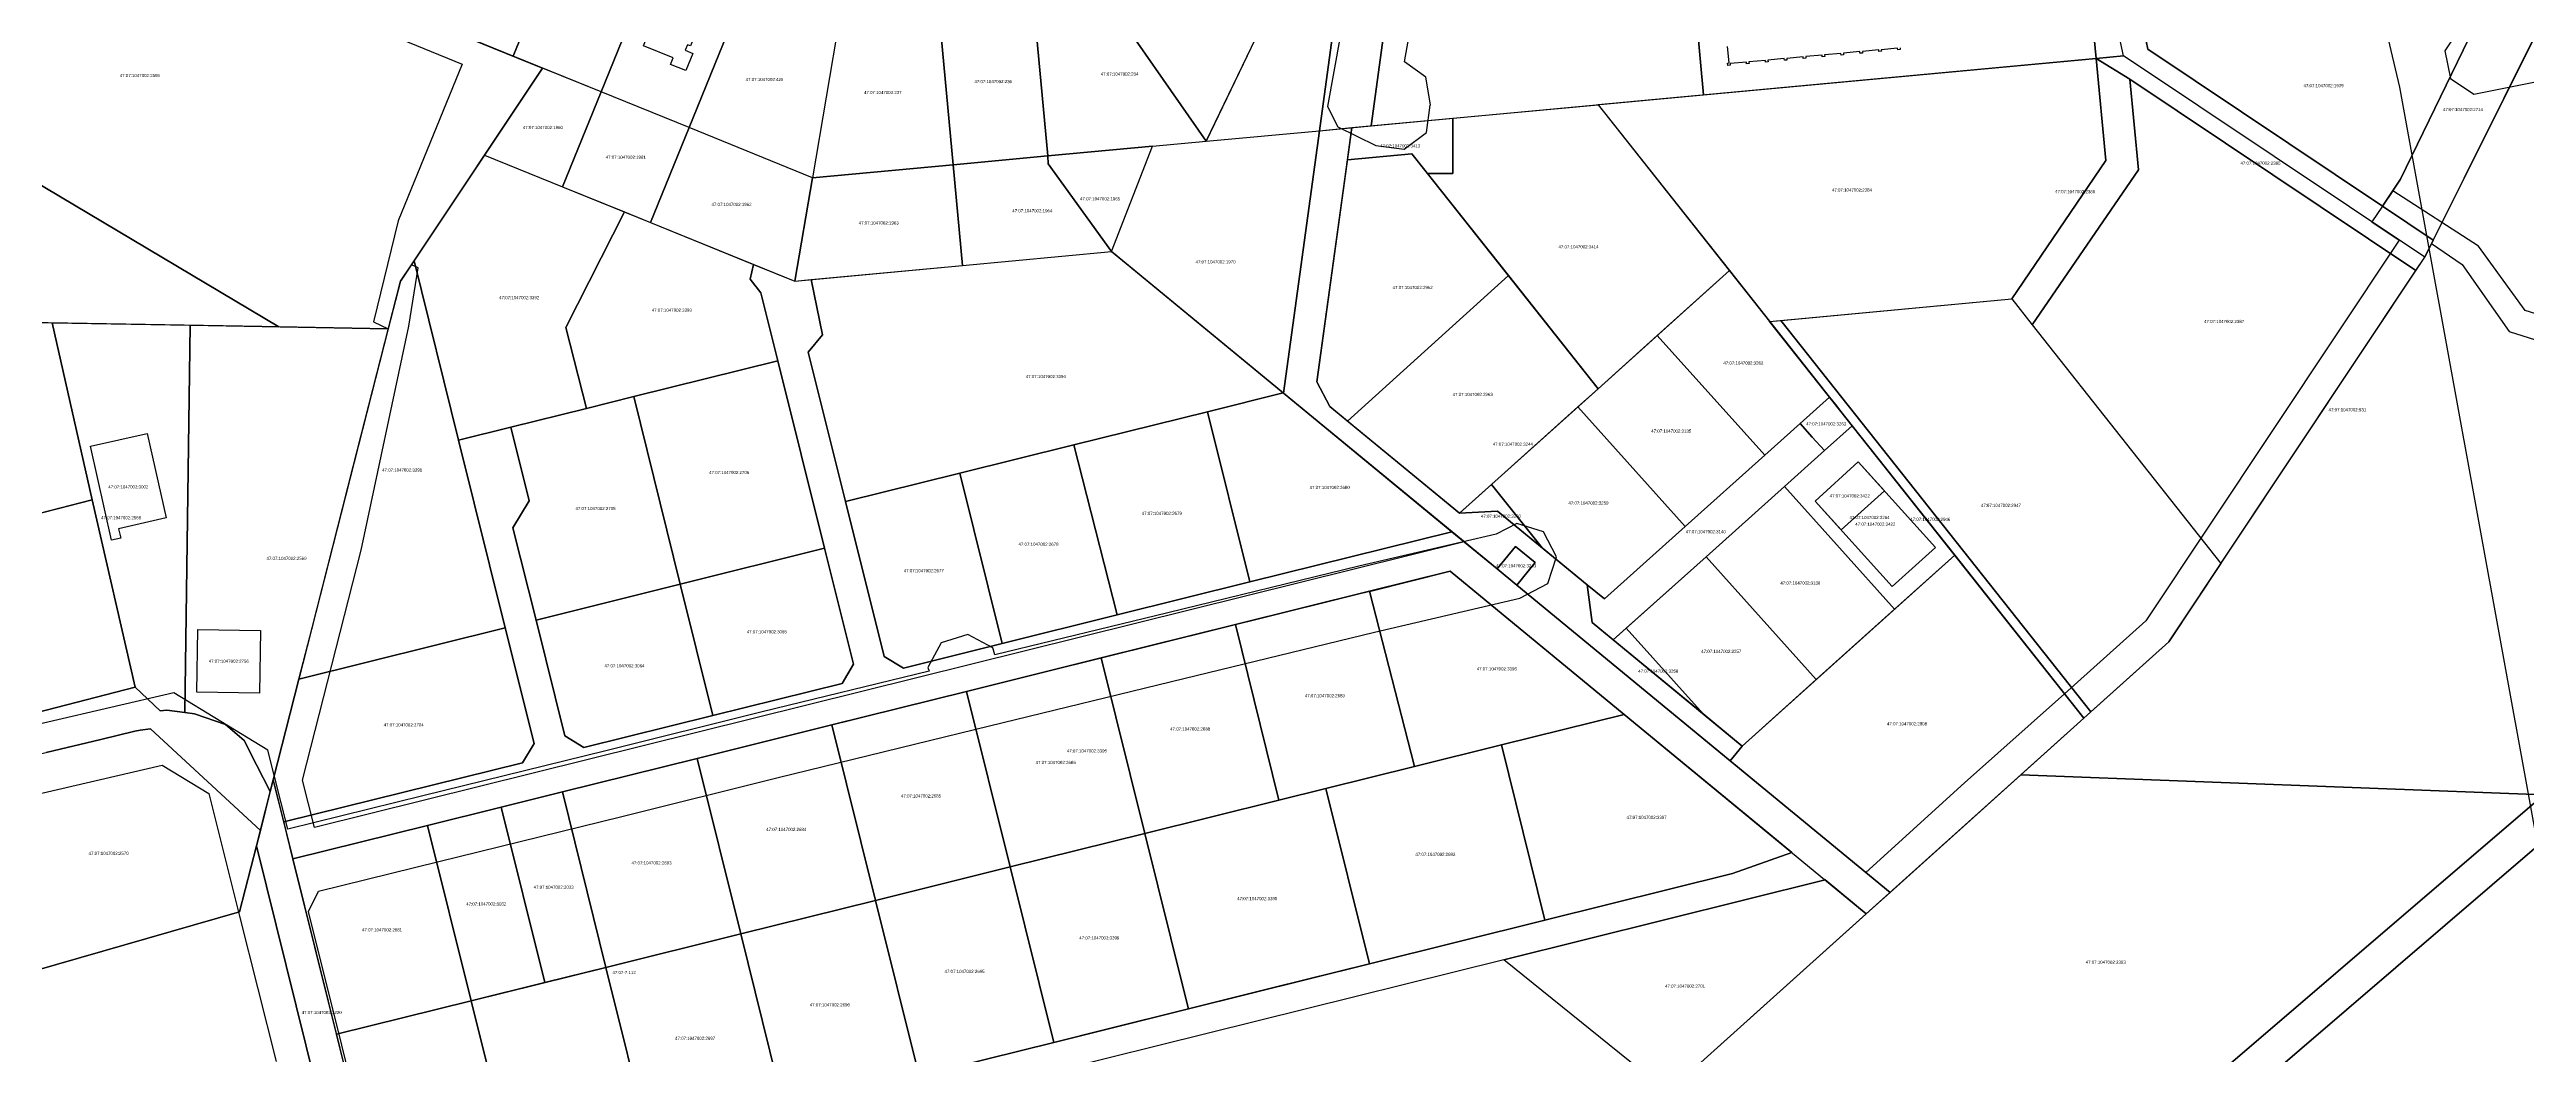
# Model space of a CAD drawing. Extents: x 896 to 2274771, y 652 to 548028.
# Drawn here: x 2233410 to 2234193, y 433694 to 434012 of the extents above; entities that cross this region are included whole.
import ezdxf
from ezdxf.enums import TextEntityAlignment as Align

# ---------------------------------------------------------------- set-up
doc = ezdxf.new("R2010")
doc.units = 0
doc.header["$MEASUREMENT"] = 0
for name, color, linetype in [('D', 1, 'CONTINUOUS'), ('LABELS', 254, 'CONTINUOUS'), ('P', 94, 'CONTINUOUS'), ('Z', 30, 'CONTINUOUS')]:
    doc.layers.add(name, color=color, linetype=linetype)

msp = doc.modelspace()

# ---------------------------------------------------------------- linework, layer by layer
at = {"layer": 'D', "linetype": 'Continuous'}
for points in [[(2233613.96, 434018.74), (2233613.48, 434017.54), (2233614.4, 434017.16), (2233612.7, 434012.99), (2233611.78, 434013.37), (2233611.06, 434011.62), (2233613.47, 434010.64), (2233611.24, 434005.18), (2233606.34, 434007.17), (2233607.17, 434009.21), (2233597.79, 434013.03), (2233602.09, 434023.58), (2233606.83, 434021.65), (2233607.59, 434023.5), (2233610.18, 434022.44), (2233609.43, 434020.59)], [(2233440.88, 433890.46), (2233446.9, 433863.75), (2233431.83, 433860.36), (2233432.52, 433857.33), (2233429.65, 433856.69), (2233422.95, 433886.42)], [(2233981.96, 433881.49), (2234006.41, 433854.38), (2233992.68, 433842.08), (2233968.29, 433869.1)], [(2233981.96, 433881.49), (2233990.23, 433872.32), (2233976.54, 433859.96), (2233968.29, 433869.1)], [(2233456.95, 433828.53), (2233476.78, 433828.21), (2233476.46, 433808.38), (2233456.63, 433808.7)]]:
    msp.add_lwpolyline(points, close=True, dxfattribs=at)
msp.add_lwpolyline([(2233995.21, 434012.36), (2233995.26, 434011.84), (2233994.46, 434011.77), (2233994.41, 434012.29), (2233989.23, 434011.81), (2233989.28, 434011.29), (2233988.49, 434011.21), (2233988.44, 434011.74), (2233983.26, 434011.26), (2233983.31, 434010.73), (2233982.51, 434010.66), (2233982.47, 434011.18), (2233977.28, 434010.7), (2233977.34, 434010.18), (2233976.54, 434010.11), (2233976.49, 434010.63), (2233971.31, 434010.15), (2233971.36, 434009.63), (2233970.56, 434009.55), (2233970.52, 434010.08), (2233965.34, 434009.6), (2233965.39, 434009.08), (2233964.59, 434009), (2233964.54, 434009.52), (2233959.36, 434009.05), (2233959.41, 434008.52), (2233958.62, 434008.45), (2233958.58, 434008.97), (2233953.39, 434008.49), (2233953.44, 434007.97), (2233952.64, 434007.9), (2233952.59, 434008.42), (2233947.41, 434007.94), (2233947.46, 434007.42), (2233946.67, 434007.34), (2233946.62, 434007.87), (2233941.44, 434007.39), (2233941.49, 434006.86), (2233940.69, 434006.79), (2233940.62, 434007.59), (2233941.14, 434007.63), (2233940.66, 434012.81)], dxfattribs=at)
at = {"layer": 'P', "linetype": 'Continuous'}
for points in [[(2234027.15, 434189.99), (2234042.8, 434193.35), (2234044.46, 434185.71), (2234044.07, 434149.53), (2234060.43, 434073.15), (2234073, 434014.53), (2234073.51, 434011.96), (2234147.74, 433962.32), (2234163.79, 433951.59), (2234161.09, 433946.18), (2234065.8, 434009.83)], [(2233827.93, 433987.72), (2233839.01, 434068.92), (2233922.37, 434113.91), (2234023.58, 434168.55), (2234045.58, 434066.05), (2234048.52, 434052.31), (2234053.52, 434047.24), (2234057.19, 434009.03), (2234065.8, 434009.83), (2234027.42, 434188.8), (2233824.25, 434079.13), (2233811.58, 433986.2)], [(2233827.93, 433987.72), (2233932.98, 433997.49), (2233927.73, 434055.09), (2233922.37, 434113.91), (2233839.01, 434068.92)], [(2233374.69, 434083.66), (2233423.7, 434063.74), (2233565.94, 434005.97), (2233520.98, 433938.57), (2233517.15, 433923.6), (2233482.48, 433924.2), (2233311.22, 434026.11)], [(2233775.77, 433982.87), (2233811.58, 433986.2), (2233824.25, 434079.13), (2233821.21, 434077.49)], [(2233547.67, 434067.34), (2233575.46, 434056.05), (2233556.64, 434009.74), (2233528.86, 434021.03)], [(2234045.58, 434066.05), (2233927.73, 434055.09), (2233932.98, 433997.49), (2234057.19, 434009.03), (2234053.52, 434047.24), (2234048.52, 434052.31)], [(2233575.46, 434056.05), (2233603.26, 434044.77), (2233584.44, 433998.44), (2233556.64, 434009.74)], [(2233797.23, 434027.57), (2233752.14, 434049.21), (2233742.95, 434030.04), (2233775.77, 433982.87)], [(2233603.26, 434044.77), (2233631.05, 434033.48), (2233612.24, 433987.15), (2233584.44, 433998.44)], [(2233631.05, 434033.48), (2233659.97, 434022.33), (2233651.26, 433971.3), (2233612.24, 433987.15)], [(2234073, 434014.53), (2234185.19, 434038.58), (2234184.05, 434034.15), (2234153.47, 433970.88), (2234147.74, 433962.32), (2234073.51, 434011.96)], [(2234147.74, 433962.32), (2234153.47, 433970.88), (2234184.05, 434034.15), (2234198.6, 434021.37), (2234163.79, 433951.59)], [(2233309.17, 434024.26), (2233311.22, 434026.11), (2233482.48, 433924.2), (2233477.13, 433924.29), (2233372.69, 433926.06), (2233369.88, 433924.75), (2233337, 433944.23), (2233285.55, 433974.75)], [(2233695.75, 433975.44), (2233691.15, 434025.22), (2233659.96, 434022.33), (2233651.26, 433971.3)], [(2233725.67, 433978.21), (2233721.01, 434028), (2233691.15, 434025.22), (2233695.75, 433975.44)], [(2233775.77, 433982.87), (2233742.95, 434030.04), (2233721.01, 434028), (2233725.67, 433978.21), (2233758.77, 433981.3)], [(2234033.4, 433782.54), (2234053.3, 433800.43), (2234080.16, 433824.55), (2234161.1, 433946.19), (2234198.59, 434021.34), (2234229.01, 433839.45), (2234223.15, 433838.48), (2234225.65, 433823.24), (2234231.57, 433824.21), (2234239.86, 433774.61), (2234198.72, 433776.18)], [(2234057.19, 434009.02), (2234067.88, 434002.44), (2234158.33, 433942.03), (2234161.1, 433946.19), (2234065.82, 434009.83)], [(2233547.61, 433978.49), (2233572.22, 433968.49), (2233584.44, 433998.44), (2233565.94, 434005.96)], [(2233899.69, 433994.39), (2233953.94, 433925.9), (2234030.49, 433933.05), (2234060.25, 433976.73), (2234057.19, 434009.02)], [(2234057.19, 434009.02), (2234060.25, 433976.73), (2234030.49, 433933.05), (2234036.99, 433924.84), (2234070.56, 433973.87), (2234067.88, 434002.44)], [(2234067.88, 434002.44), (2234070.56, 433973.87), (2234036.99, 433924.84), (2234096.64, 433849.33), (2234158.33, 433942.03)], [(2233584.44, 433998.44), (2233572.22, 433968.49), (2233600.07, 433957.17), (2233612.24, 433987.15)], [(2233853.77, 433990.12), (2233899.69, 433994.39), (2233941.22, 433941.95), (2233899.68, 433904.6), (2233845.77, 433972.66), (2233853.77, 433972.66)], [(2233612.24, 433987.15), (2233600.07, 433957.17), (2233645.72, 433938.63), (2233651.27, 433971.29)], [(2233775.77, 433982.87), (2233811.64, 433986.2), (2233800.22, 433903.25), (2233745.83, 433948.02), (2233758.77, 433981.3)], [(2233811.64, 433986.2), (2233821.86, 433987.15), (2233810.78, 433906.77), (2233814.87, 433898.97), (2233855.89, 433865.23), (2233867.87, 433865.94), (2233896.25, 433842.61), (2233897.87, 433830.72), (2233945.27, 433791.64), (2233941.45, 433787.01), (2233873.95, 433842.56), (2233879.77, 433849.63), (2233873.58, 433854.7), (2233867.78, 433847.65), (2233800.22, 433903.25)], [(2233821.86, 433987.15), (2233853.77, 433990.12), (2233853.77, 433972.66), (2233845.77, 433972.66), (2233840.85, 433978.87), (2233820.45, 433976.98)], [(2233547.61, 433978.49), (2233572.22, 433968.49), (2233591.78, 433960.54), (2233573.27, 433924.02), (2233579.81, 433898.4), (2233555.88, 433892.45), (2233539.38, 433888.35), (2233525.29, 433945.03), (2233544.78, 433974.24)], [(2233695.75, 433975.43), (2233698.7, 433943.56), (2233745.83, 433948.02), (2233725.82, 433975.72), (2233725.67, 433978.21)], [(2233725.67, 433978.21), (2233725.82, 433975.72), (2233745.83, 433948.02), (2233758.77, 433981.3)], [(2233840.85, 433978.87), (2233871.32, 433940.4), (2233820.42, 433894.4), (2233814.87, 433898.97), (2233810.78, 433906.77), (2233820.45, 433976.98)], [(2233651.27, 433971.29), (2233645.72, 433938.63), (2233698.7, 433943.56), (2233695.75, 433975.43)], [(2233591.78, 433960.54), (2233600.07, 433957.17), (2233632.67, 433943.93), (2233631.58, 433939.22), (2233634.96, 433934.97), (2233640.33, 433913.45), (2233594.75, 433902.11), (2233579.81, 433898.4), (2233573.27, 433924.02)], [(2233649.95, 433916.22), (2233654.39, 433921.64), (2233650.86, 433939.11), (2233698.7, 433943.56), (2233745.83, 433948.02), (2233751.61, 433943.26), (2233790.57, 433911.19), (2233800.16, 433903.3), (2233776.16, 433897.33), (2233733.93, 433886.85), (2233697.84, 433877.89), (2233661.74, 433868.92)], [(2233488.88, 433812.78), (2233493.02, 433829), (2233506.05, 433880.06), (2233520.98, 433938.57), (2233524.43, 433943.74), (2233525.29, 433945.03), (2233539.38, 433888.35), (2233554.14, 433829)], [(2233855.89, 433865.23), (2233820.42, 433894.4), (2233871.32, 433940.4), (2233899.68, 433904.6)], [(2233941.22, 433941.95), (2233972.9, 433901.95), (2233963.58, 433893.59), (2233952.39, 433883.56), (2233918.37, 433921.4)], [(2234080.16, 433824.55), (2234055.54, 433802.44), (2233957.5, 433926.23), (2234030.49, 433933.05), (2234036.99, 433924.84), (2234096.64, 433849.33)], [(2233290.65, 433887.48), (2233372.69, 433926.06), (2233410.85, 433925.41), (2233423.47, 433869.51), (2233303.21, 433838.53)], [(2233410.85, 433925.41), (2233454.44, 433924.66), (2233452.76, 433802.27), (2233447.06, 433803.01), (2233444.98, 433802.75), (2233437.06, 433810.23), (2233423.47, 433869.51)], [(2233454.44, 433924.66), (2233517.15, 433923.6), (2233479.82, 433777.3), (2233475.47, 433785.75), (2233471.54, 433793.4), (2233465.61, 433798.49), (2233455.86, 433801.87), (2233452.76, 433802.27)], [(2233953.94, 433925.9), (2233957.5, 433926.23), (2234055.54, 433802.44), (2234053.3, 433800.43)], [(2233918.37, 433921.4), (2233952.39, 433883.56), (2233927.25, 433861.05), (2233893.27, 433898.84), (2233899.68, 433904.6)], [(2233594.75, 433902.11), (2233640.33, 433913.45), (2233655.1, 433854.22), (2233609.47, 433842.84)], [(2233555.88, 433892.45), (2233579.81, 433898.4), (2233594.75, 433902.11), (2233609.47, 433842.84), (2233563.85, 433831.41), (2233556.57, 433860.68), (2233561.67, 433869.16)], [(2233776.16, 433897.33), (2233800.16, 433903.3), (2233853.49, 433859.41), (2233789.54, 433843.52)], [(2233972.9, 433901.95), (2233974.78, 433899.58), (2233976.48, 433897.43), (2233980.06, 433892.91), (2233971.27, 433885.04), (2233967.42, 433889.3), (2233963.58, 433893.59)], [(2233733.93, 433886.85), (2233776.16, 433897.33), (2233789.54, 433843.52), (2233747.65, 433833.11)], [(2233893.27, 433898.84), (2233927.25, 433861.05), (2233901.68, 433838.15), (2233896.25, 433842.61), (2233882.06, 433854.28), (2233866.04, 433874.36)], [(2233963.58, 433893.59), (2233967.42, 433889.3), (2233971.27, 433885.04), (2233958.6, 433873.69), (2233933.84, 433851.51), (2233904.51, 433825.24), (2233897.87, 433830.72), (2233896.25, 433842.61), (2233901.68, 433838.15), (2233927.25, 433861.05), (2233952.39, 433883.56)], [(2233980.06, 433892.91), (2234012.46, 433852), (2233993.45, 433834.93), (2233958.6, 433873.69), (2233971.27, 433885.04)], [(2233697.84, 433877.89), (2233733.93, 433886.85), (2233747.65, 433833.11), (2233711.21, 433824.06)], [(2233661.74, 433868.92), (2233697.84, 433877.89), (2233711.21, 433824.06), (2233680.02, 433816.3), (2233673.96, 433819.94)], [(2233363.15, 433853.97), (2233423.47, 433869.51), (2233437.06, 433810.23), (2233377.91, 433795)], [(2233866.04, 433874.36), (2233882.06, 433854.28), (2233867.87, 433865.94), (2233855.89, 433865.23)], [(2233958.6, 433873.69), (2233993.45, 433834.93), (2233968.7, 433812.69), (2233933.84, 433851.51)], [(2233609.47, 433842.84), (2233655.1, 433854.22), (2233664.2, 433817.57), (2233660.61, 433811.47), (2233619.78, 433801.33)], [(2233867.78, 433847.65), (2233873.58, 433854.7), (2233879.77, 433849.63), (2233873.95, 433842.56)], [(2233827.42, 433840.56), (2233827.8, 433840.65), (2233852.95, 433846.9), (2233865.84, 433836.29), (2233907.9, 433801.67), (2233869.11, 433792.04), (2233841.59, 433785.21)], [(2233933.84, 433851.51), (2233968.7, 433812.69), (2233945.27, 433791.64), (2233932.97, 433801.78), (2233908.59, 433828.9)], [(2234012.46, 433852), (2234053.3, 433800.43), (2233992.03, 433745.38), (2233941.45, 433787.01), (2233945.27, 433791.64)], [(2233563.85, 433831.41), (2233609.47, 433842.84), (2233619.78, 433801.33), (2233578.99, 433791.2), (2233572.93, 433794.85)], [(2233785.01, 433830.02), (2233827.42, 433840.56), (2233841.59, 433785.21), (2233813.61, 433778.25), (2233798.78, 433774.57)], [(2233488.88, 433812.78), (2233554.14, 433829), (2233563.23, 433792.44), (2233559.58, 433786.39), (2233484.07, 433767.66), (2233480.77, 433780.98)], [(2233742.6, 433819.49), (2233785.01, 433830.02), (2233798.78, 433774.57), (2233756.37, 433764.03)], [(2233904.51, 433825.24), (2233908.59, 433828.9), (2233932.97, 433801.78)], [(2233699.99, 433808.9), (2233742.6, 433819.49), (2233756.37, 433764.03), (2233713.77, 433753.44)], [(2233657.39, 433798.32), (2233699.99, 433808.9), (2233713.77, 433753.44), (2233671.17, 433742.85)], [(2233614.79, 433787.73), (2233657.39, 433798.32), (2233671.17, 433742.85), (2233628.57, 433732.27)], [(2233869.11, 433792.04), (2233907.9, 433801.67), (2233960.96, 433758), (2233942.24, 433751.31), (2233882.88, 433736.56)], [(2233380.72, 433783.34), (2233408.98, 433789.59), (2233426.26, 433793.76), (2233437.03, 433796.31), (2233438.67, 433796.69), (2233441.95, 433797.1), (2233476.68, 433764.99), (2233475.44, 433760.11), (2233470.11, 433739.21), (2233397.53, 433718.36)], [(2233813.61, 433778.25), (2233841.59, 433785.21), (2233869.11, 433792.04), (2233882.88, 433736.56), (2233827.46, 433722.79)], [(2233572.18, 433777.15), (2233614.79, 433787.73), (2233628.57, 433732.27), (2233585.96, 433721.68)], [(2234033.4, 433782.54), (2234198.72, 433776.18), (2234067.9, 433664.07), (2233921.71, 433682.19)], [(2233475.44, 433760.11), (2233478.3, 433771.32), (2233480.77, 433780.98), (2233486.97, 433755.98), (2233516.71, 433636.31), (2233506.79, 433633.85)], [(2233552.87, 433772.35), (2233572.18, 433777.15), (2233585.96, 433721.68), (2233566.65, 433716.88)], [(2233756.37, 433764.03), (2233798.78, 433774.57), (2233813.61, 433778.25), (2233827.46, 433722.79), (2233796.3, 433715.05), (2233770.17, 433708.58), (2233768.72, 433714.39)], [(2233486.97, 433755.98), (2233529.58, 433766.56), (2233543.36, 433711.1), (2233500.75, 433700.51)], [(2233529.58, 433766.56), (2233552.87, 433772.35), (2233566.65, 433716.88), (2233543.36, 433711.1)], [(2233397.53, 433718.36), (2233470.11, 433739.21), (2233475.44, 433760.11), (2233506.79, 433633.85), (2233452.45, 433620.35), (2233384.42, 433660.51), (2233385.67, 433714.95)], [(2233713.77, 433753.44), (2233756.37, 433764.03), (2233768.72, 433714.39), (2233770.17, 433708.58), (2233743.94, 433702.04), (2233727.55, 433697.94)], [(2234105.88, 433682.13), (2234198.05, 433761.12), (2234208.6, 433764.79), (2234224.49, 433764.19), (2234231.48, 433758.04), (2234242.18, 433694.05), (2234238.85, 433683.96), (2234169.25, 433616.66), (2234135.02, 433652.03)], [(2233671.17, 433742.85), (2233713.77, 433753.44), (2233727.55, 433697.94), (2233684.96, 433687.36)], [(2233628.57, 433732.27), (2233671.17, 433742.85), (2233684.96, 433687.36), (2233642.35, 433676.8)], [(2233971.51, 433749.31), (2233984.51, 433738.61), (2233921.71, 433682.19), (2233869.87, 433724.06)], [(2233585.96, 433721.68), (2233628.57, 433732.27), (2233642.35, 433676.8), (2233599.75, 433666.21)], [(2233543.36, 433711.1), (2233585.96, 433721.68), (2233599.75, 433666.21), (2233557.14, 433655.63)], [(2233886.28, 433612.16), (2233921.71, 433682.19), (2233869.87, 433724.06), (2233713.68, 433685.26), (2233743.75, 433564.27), (2233842.29, 433588.73), (2233878.03, 433577.89)], [(2233500.75, 433700.51), (2233543.36, 433711.1), (2233557.14, 433655.63), (2233514.54, 433645.04)]]:
    msp.add_lwpolyline(points, close=True, dxfattribs=at)
for points in [[(2233684.96, 433687.36), (2233727.55, 433697.94), (2233770.17, 433708.58), (2233827.46, 433722.79), (2233882.88, 433736.56), (2233942.24, 433751.31), (2233960.96, 433758), (2233951.86, 433765.49), (2233907.9, 433801.67), (2233852.95, 433846.9), (2233827.42, 433840.56), (2233785.01, 433830.02), (2233742.6, 433819.49), (2233699.99, 433808.9), (2233657.39, 433798.32), (2233614.79, 433787.73), (2233572.18, 433777.15), (2233552.87, 433772.35), (2233529.58, 433766.56), (2233486.97, 433755.98), (2233484.07, 433767.66), (2233559.58, 433786.39), (2233563.23, 433792.44), (2233554.14, 433829), (2233539.38, 433888.35), (2233555.88, 433892.45), (2233561.67, 433869.16), (2233556.57, 433860.68), (2233563.85, 433831.41), (2233572.93, 433794.85), (2233578.99, 433791.2), (2233619.78, 433801.33), (2233660.61, 433811.47), (2233664.2, 433817.57), (2233655.1, 433854.22), (2233640.33, 433913.45), (2233634.96, 433934.97), (2233631.58, 433939.22), (2233632.67, 433943.93), (2233645.72, 433938.63), (2233650.86, 433939.11), (2233654.39, 433921.64), (2233649.95, 433916.22), (2233661.74, 433868.92), (2233673.96, 433819.94), (2233680.02, 433816.3), (2233711.21, 433824.06), (2233747.65, 433833.11), (2233789.54, 433843.52), (2233853.49, 433859.41), (2233867.78, 433847.65), (2233873.95, 433842.56), (2233941.45, 433787.01), (2233992.03, 433745.38), (2233984.51, 433738.61), (2233971.51, 433749.31), (2233869.87, 433724.06), (2233713.68, 433685.26)], [(2233377.91, 433795), (2233437.06, 433810.23), (2233444.98, 433802.75), (2233447.06, 433803.01), (2233452.76, 433802.27), (2233455.86, 433801.87), (2233465.61, 433798.49), (2233471.54, 433793.4), (2233475.47, 433785.75), (2233479.82, 433777.3), (2233478.3, 433771.32), (2233476.68, 433764.99), (2233441.95, 433797.1), (2233438.67, 433796.69), (2233437.03, 433796.31), (2233426.26, 433793.76), (2233408.98, 433789.59)], [(2234198.05, 433761.12), (2234105.88, 433682.13), (2234076.21, 433656.7), (2234071.37, 433652.56), (2234019.75, 433658.95), (2233982.21, 433663.61), (2233971.95, 433660.17), (2233968, 433656.35), (2233939.98, 433629.22), (2233911.95, 433602.09), (2233894.39, 433585.09), (2233888.68, 433575.09), (2233887.71, 433571.06), (2233876.91, 433526.15), (2233872.09, 433517.38), (2233863.23, 433524.03), (2233866.41, 433529.52), (2233878.65, 433580.43), (2233880.13, 433586.6), (2233972.39, 433675.91), (2234067.9, 433664.07), (2234198.72, 433776.18)]]:
    msp.add_lwpolyline(points, dxfattribs=at)
at = {"layer": 'Z', "linetype": 'Continuous'}
msp.add_lwpolyline([(2234065.61, 434441.85), (2234074.49, 434432.96), (2234100.94, 434288.97), (2234117.66, 434197.46), (2234141.75, 434048.2), (2234153.14, 433999.99), (2234209.93, 433687.91), (2234264.82, 433386.32), (2234339.5, 432975.84), (2234403.29, 432988.35), (2234413.13, 432990.14), (2234338.61, 433399.74), (2234283.72, 433701.34), (2234226.58, 434015.34), (2234215.36, 434062.82), (2234191.58, 434210.18), (2234174.72, 434302.45), (2234147.18, 434453.18), (2234138.3, 434462.07), (2234133.4, 434474.25), (2234063.54, 434447.09)], close=True, dxfattribs=at)
for points in [[(2234232.47, 433917), (2234192.88, 433929.35), (2234178.07, 433949.72), (2234151, 433967.18), (2234147.74, 433962.32), (2234144.35, 433957.36), (2234153.02, 433951.59), (2234072.95, 433831.25), (2234047.16, 433808.19), (2234015.61, 433780.06), (2233984.32, 433751.69), (2233857.34, 433856.24), (2233493.77, 433765.91), (2233490.04, 433780.9), (2233508.59, 433853.62), (2233523.62, 433924.42), (2233526.63, 433942.85), (2233524.43, 433943.74), (2233565.94, 434005.96), (2233555.05, 434010.39), (2233416.52, 434066.65), (2233374.68, 434083.66)], [(2233376.57, 434074.27), (2233540.55, 434007.19), (2233520.3, 433957.68), (2233512.49, 433925.8), (2233517.15, 433923.6), (2233480.77, 433780.98), (2233486.97, 433755.98), (2233852.95, 433846.9), (2233984.51, 433738.61), (2234053.3, 433800.43), (2234080.16, 433824.55), (2234161.1, 433946.19), (2234163.26, 433950.53), (2234172.97, 433943.93), (2234187.82, 433922.73), (2234218.76, 433912.88)], [(2233820.12, 434027.06), (2233814.13, 433993.79), (2233817.39, 433987.38), (2233829.43, 433981.54), (2233838.36, 433980.31), (2233845.43, 433985.66), (2233846.61, 433994.27), (2233846.68, 433994.36), (2233845.25, 434003.11), (2233838.44, 434008.01), (2233841.19, 434023.32)], [(2234210.85, 434026.41), (2234172.41, 434018.78), (2234167.48, 434011.41), (2234169.21, 434002.71), (2234176.57, 433997.79), (2234214.59, 434005.33)], [(2233512.96, 433654.69), (2233502.47, 433697.09), (2233491.86, 433739.29), (2233495.06, 433745.74), (2233533.13, 433755.16), (2233591.03, 433769.33), (2233640.45, 433781.65), (2233707.23, 433798), (2233768.75, 433812.98), (2233828.99, 433827.7), (2233874.94, 433838.39), (2233883.83, 433843), (2233886.51, 433851.44), (2233882.44, 433859.32), (2233873.99, 433862), (2233867.48, 433858.63), (2233824.02, 433848.51), (2233763.68, 433833.77), (2233708.96, 433820.44), (2233708.27, 433822.69), (2233700.45, 433826.87), (2233691.97, 433824.29), (2233687.8, 433816.47), (2233688.14, 433815.35), (2233635.32, 433802.42), (2233585.9, 433790.1), (2233528.02, 433775.94), (2233485.32, 433765.37), (2233479.07, 433790.36), (2233449.29, 433808.45), (2233389.42, 433794.51)], [(2233394.25, 433773.66), (2233445.64, 433785.63), (2233460.44, 433776.64), (2233470.14, 433737.91), (2233481.7, 433691.91)]]:
    msp.add_lwpolyline(points, dxfattribs=at)

# ---------------------------------------------------------------- texts
at = {"layer": 'LABELS'}
for s, p in [('47:07:1047002:2565', (2233438.58, 434003.63)), ('47:07:1047002:425', (2233636.105, 434002.39)), ('47:07:1047002:236', (2233708.41, 434001.72)), ('47:07:1047002:234', (2233748.39, 434004.125)), ('47:07:1047002:237', (2233673.505, 433998.26)), ('47:07:1047002:1939', (2234129.095, 434000.45)), ('47:07:1047002:1960', (2233566.025, 433987.225)), ('47:07:1047002:2714', (2234173.17, 433992.87)), ('47:07:1047002:1961', (2233592.23, 433977.805)), ('47:07:1047002:3413', (2233837.11, 433981.39)), ('47:07:1047002:2385', (2234109.145, 433975.93)), ('47:07:1047002:1962', (2233625.67, 433962.89)), ('47:07:1047002:1965', (2233742.22, 433964.66)), ('47:07:1047002:2384', (2233979.97, 433967.46)), ('47:07:1047002:2386', (2234050.525, 433966.93)), ('47:07:1047002:1963', (2233672.21, 433957.03)), ('47:07:1047002:1964', (2233720.79, 433960.885)), ('47:07:1047002:3414', (2233893.495, 433949.495)), ('47:07:1047002:1970', (2233778.735, 433944.725)), ('47:07:1047002:3392', (2233558.535, 433933.42)), ('47:07:1047002:2962', (2233841.05, 433936.635)), ('47:07:1047002:3393', (2233606.8, 433929.47)), ('47:07:1047002:2387', (2234097.66, 433925.885)), ('47:07:1047002:3394', (2233725.055, 433908.47)), ('47:07:1047002:3262', (2233945.635, 433912.755)), ('47:07:1047002:2963', (2233860.05, 433902.815)), ('47:07:1047002:3135', (2233922.83, 433891.225)), ('47:07:1047002:3263', (2233971.82, 433893.495)), ('47:07:1047002:931', (2234136.63, 433897.975)), ('47:07:1047002:3244', (2233872.745, 433887.08)), ('47:07:1047002:3391', (2233521.51, 433878.905)), ('47:07:1047002:2706', (2233624.925, 433878.145)), ('47:07:1047002:3002', (2233434.925, 433873.575)), ('47:07:1047002:2680', (2233814.825, 433873.41)), ('47:07:1047002:3259', (2233896.645, 433868.495)), ('47:07:1047002:3422', (2233979.26, 433870.725)), ('47:07:1047002:2947', (2234027.07, 433867.745)), ('47:07:1047002:2568', (2233432.645, 433863.84)), ('47:07:1047002:2705', (2233582.675, 433866.76)), ('47:07:1047002:2679', (2233761.735, 433865.22)), ('47:07:1047002:3260', (2233868.975, 433864.32)), ('47:07:1047002:3264', (2233985.53, 433863.92)), ('47:07:1047002:3422', (2233987.35, 433861.785)), ('47:07:1047002:2946', (2234004.74, 433863.33)), ('47:07:1047002:2678', (2233722.745, 433855.455)), ('47:07:1047002:3140', (2233933.76, 433859.415)), ('47:07:1047002:2569', (2233484.955, 433850.98)), ('47:07:1047002:2677', (2233686.475, 433847.095)), ('47:07:1047002:3243', (2233873.775, 433848.63)), ('47:07:1047002:3138', (2233963.645, 433843.19)), ('47:07:1047002:3065', (2233636.835, 433827.775)), ('47:07:1047002:3257', (2233938.645, 433821.575)), ('47:07:1047002:2756', (2233466.705, 433818.455)), ('47:07:1047002:3064', (2233591.815, 433817.02)), ('47:07:1047002:3396', (2233867.66, 433816.055)), ('47:07:1047002:3258', (2233918.74, 433815.34)), ('47:07:1047002:2689', (2233813.3, 433807.565)), ('47:07:1047002:2704', (2233522, 433798.33)), ('47:07:1047002:2808', (2233997.375, 433798.69)), ('47:07:1047002:3395', (2233738.05, 433790.12)), ('47:07:1047002:2688', (2233770.69, 433797.025)), ('47:07:1047002:2686', (2233728.18, 433786.465)), ('47:07:1047002:2685', (2233685.58, 433775.875)), ('47:07:1047002:3397', (2233915.035, 433769.115)), ('47:07:1047002:2684', (2233642.98, 433765.295)), ('47:07:1047002:2570', (2233428.7, 433757.73)), ('47:07:1047002:2683', (2233600.375, 433754.705)), ('47:07:1047002:2692', (2233848.245, 433757.415)), ('47:07:1047002:3033', (2233569.415, 433747.015)), ('47:07:1047002:3398', (2233791.915, 433743.415)), ('47:07:1047002:3032', (2233548.115, 433741.725)), ('47:07:1047002:2681', (2233515.165, 433733.535)), ('47:07:1047002:3399', (2233741.97, 433730.985)), ('47:07-7.112', (2233591.695, 433720.055)), ('47:07:1047002:2695', (2233699.36, 433720.4)), ('47:07:1047002:2383', (2234060.215, 433723.305)), ('47:07:1047002:2701', (2233927.19, 433715.75)), ('47:07:1047002:2220', (2233496.075, 433707.415)), ('47:07:1047002:2696', (2233656.765, 433709.825)), ('47:07:1047002:2697', (2233614.155, 433699.24))]:
    msp.add_text(s, height=1, dxfattribs=at).set_placement(p, align=Align.MIDDLE_CENTER)

doc.saveas('drawing.dxf')
